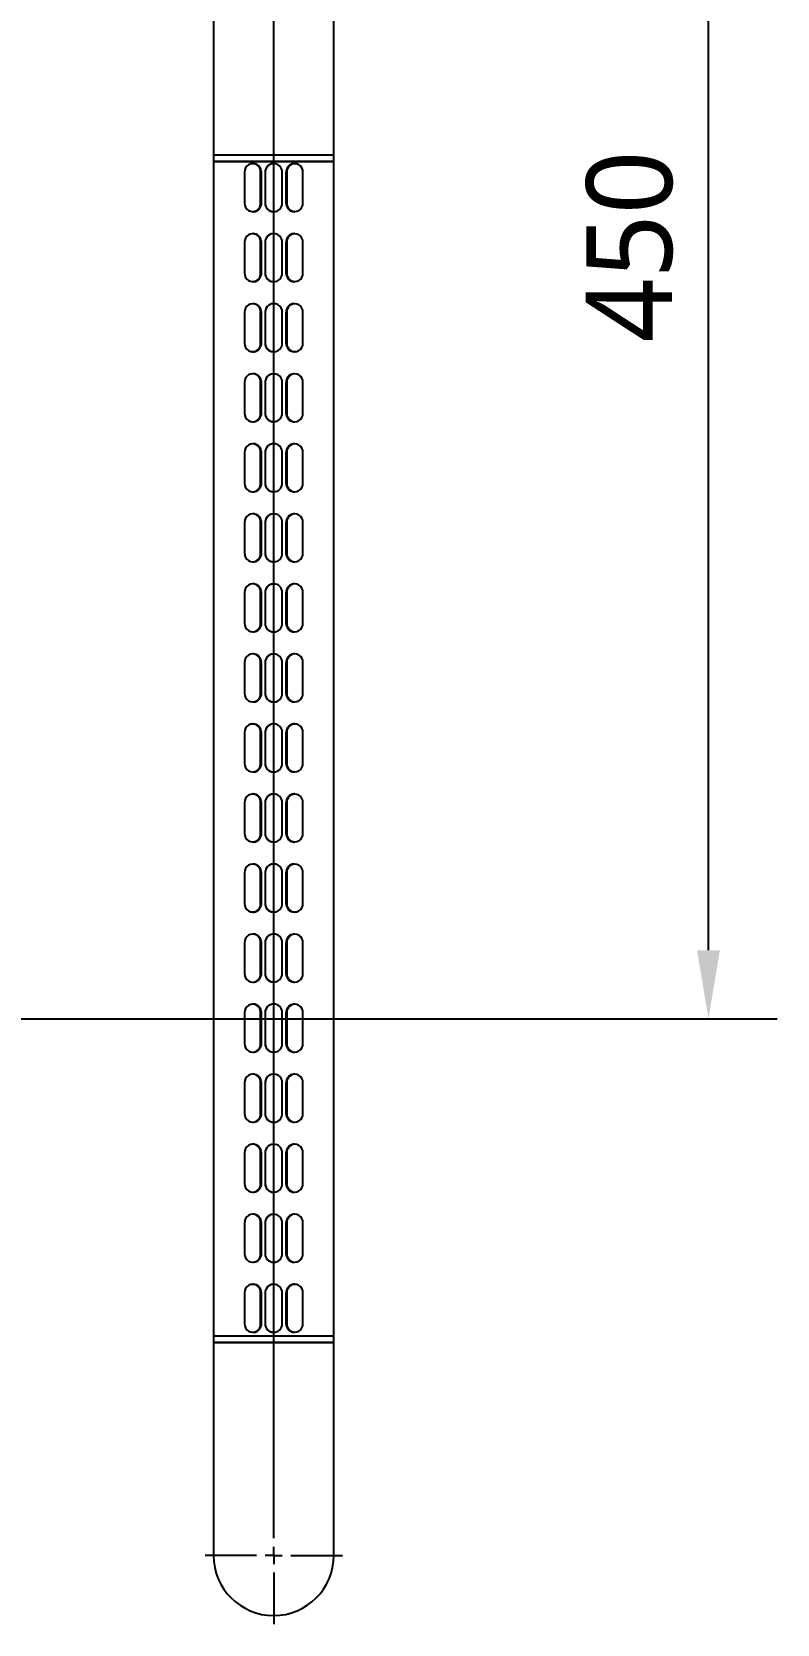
# Model space of a CAD drawing. Header units: millimetres. Extents: x 0 to 4679, y -4094 to -981.
# Drawn here: x 864.8 to 1081.9, y -2334.9 to -1871.1 of the extents above; entities that cross this region are included whole.
import ezdxf
from ezdxf.lldxf.tags import DXFTag

# ---------------------------------------------------------------- set-up
doc = ezdxf.new("R2010")
doc.units = ezdxf.units.MM
for name, color, linetype in [('내부선 및 부속', 4, 'Continuous'), ('중심선', 1, 'DASHED'), ('치수선', 7, 'Continuous')]:
    doc.layers.add(name, color=color, linetype=linetype)
doc.styles.add('맑은고딕_치수', font='malgun.ttf', dxfattribs={"height": 25})
tags = doc.linetypes.add('DASHDOT', pattern=[70, 31, -13, 13, -13]).pattern_tags.tags
tags[10:11] = [DXFTag(74, 4), DXFTag(75, 0), DXFTag(340, '0'), DXFTag(46, 0.0), DXFTag(50, 0.0), DXFTag(44, 0.0), DXFTag(45, 0.0)]
tags[8:9] = [DXFTag(74, 4), DXFTag(75, 0), DXFTag(340, '0'), DXFTag(46, 0.0), DXFTag(50, 0.0), DXFTag(44, 0.0), DXFTag(45, 0.0)]
tags[6:7] = [DXFTag(74, 4), DXFTag(75, 0), DXFTag(340, '0'), DXFTag(46, 0.0), DXFTag(50, 0.0), DXFTag(44, 0.0), DXFTag(45, 0.0)]
tags[4:5] = [DXFTag(74, 4), DXFTag(75, 0), DXFTag(340, '0'), DXFTag(46, 0.0), DXFTag(50, 0.0), DXFTag(44, 0.0), DXFTag(45, 0.0)]
tags = doc.linetypes.add('DASHED', pattern=[25.72, 12.86, -12.86]).pattern_tags.tags
tags[6:7] = [DXFTag(74, 4), DXFTag(75, 0), DXFTag(340, '0'), DXFTag(46, 0.0), DXFTag(50, 0.0), DXFTag(44, 0.0), DXFTag(45, 0.0)]
tags[4:5] = [DXFTag(74, 4), DXFTag(75, 0), DXFTag(340, '0'), DXFTag(46, 0.0), DXFTag(50, 0.0), DXFTag(44, 0.0), DXFTag(45, 0.0)]
doc.dimstyles.new('계림치수_맑은고딕', dxfattribs={"dimtxt": 25, "dimasz": 20, "dimexe": 20, "dimexo": 0.0625, "dimgap": 10, "dimtad": 1, "dimdec": 0, "dimzin": 0, "dimdsep": 46, "dimtxsty": '맑은고딕_치수', "dimcen": 0.09, "dimadec": 0, "dimazin": 0, "dimtfac": 1, "dimtdec": 0, "dimtofl": 0, "dimtmove": 0, "dimatfit": 3, "dimfxl": 1, "dimtolj": 1, "dimtzin": 0, "dimarcsym": 0})

# ---------------------------------------------------------------- blocks, each defined once
blk = doc.blocks.new('*D36')
at = {"layer": '치수선', "color": 0, "lineweight": -2, "transparency": 16777216}
for p, q in [((860.37, -1708.6), (1081.91, -1708.6)), ((1061.91, -2138.6), (1061.91, -1728.6)), ((795.37, -2158.6), (1081.91, -2158.6))]:
    blk.add_line(p, q, dxfattribs=at)
at = {"layer": '치수선', "color": 0, "transparency": 16777216}
for points in [[(1058.58, -1728.6), (1065.24, -1728.6), (1061.91, -1708.6)], [(1058.58, -2138.6), (1065.24, -2138.6), (1061.91, -2158.6)]]:
    blk.add_solid(points, dxfattribs=at)
at = {"layer": '치수선', "color": 0, "transparency": 16777216, "insert": (1038.99, -1933.6), "char_height": 25, "attachment_point": 5, "rotation": 90, "style": '맑은고딕_치수'}
blk.add_mtext('\\A1;450', dxfattribs=at)

msp = doc.modelspace()

# ---------------------------------------------------------------- linework, layer by layer
at = {"layer": '내부선 및 부속', "linetype": 'Continuous'}
for p, q in [((917.78, -1828.9), (917.78, -1906.9)), ((952.78, -1906.9), (952.78, -1828.9)), ((917.78, -1906.9), (917.78, -1908.9)), ((917.78, -1906.9), (952.78, -1906.9)), ((917.78, -1908.9), (917.78, -2250.9)), ((917.78, -1908.9), (952.78, -1908.9)), ((935.29, -1908.9), (917.78, -1908.9)), ((929.3, -1909.5), (929.13, -1909.5)), ((952.78, -1908.9), (935.29, -1908.9)), ((935.29, -1909.5), (935.29, -1909.5)), ((941.44, -1909.5), (941.27, -1909.5)), ((952.78, -1908.9), (952.78, -1906.9)), ((952.78, -2250.9), (952.78, -1908.9)), ((926.78, -1912), (926.78, -1921)), ((931.48, -1921), (931.48, -1912)), ((931.71, -1921), (931.71, -1912)), ((932.79, -1912), (932.79, -1921)), ((932.79, -1912), (932.79, -1921)), ((937.79, -1921), (937.79, -1912)), ((938.86, -1912), (938.86, -1921)), ((939.1, -1912), (939.1, -1921)), ((943.79, -1921), (943.79, -1912)), ((929.13, -1923.5), (929.3, -1923.5)), ((935.29, -1923.5), (935.29, -1923.5)), ((941.27, -1923.5), (941.44, -1923.5)), ((926.78, -1932.4), (926.78, -1941.4)), ((929.3, -1929.9), (929.13, -1929.9)), ((931.48, -1941.4), (931.48, -1932.4)), ((931.71, -1941.4), (931.71, -1932.4)), ((932.79, -1932.4), (932.79, -1941.4)), ((932.79, -1932.4), (932.79, -1941.4)), ((935.29, -1929.9), (935.29, -1929.9)), ((937.79, -1941.4), (937.79, -1932.4)), ((938.86, -1932.4), (938.86, -1941.4)), ((939.1, -1932.4), (939.1, -1941.4)), ((941.44, -1929.9), (941.27, -1929.9)), ((943.79, -1941.4), (943.79, -1932.4)), ((929.13, -1943.9), (929.3, -1943.9)), ((935.29, -1943.9), (935.29, -1943.9)), ((941.27, -1943.9), (941.44, -1943.9)), ((929.3, -1950.3), (929.13, -1950.3)), ((935.29, -1950.3), (935.29, -1950.3)), ((941.44, -1950.3), (941.27, -1950.3)), ((926.78, -1952.8), (926.78, -1961.8)), ((931.48, -1961.8), (931.48, -1952.8)), ((931.71, -1961.8), (931.71, -1952.8)), ((932.79, -1952.8), (932.79, -1961.8)), ((932.79, -1952.8), (932.79, -1961.8)), ((937.79, -1961.8), (937.79, -1952.8)), ((938.86, -1952.8), (938.86, -1961.8)), ((939.1, -1952.8), (939.1, -1961.8)), ((943.79, -1961.8), (943.79, -1952.8)), ((929.13, -1964.3), (929.3, -1964.3)), ((935.29, -1964.3), (935.29, -1964.3)), ((941.27, -1964.3), (941.44, -1964.3)), ((929.3, -1970.7), (929.13, -1970.7)), ((935.29, -1970.7), (935.29, -1970.7)), ((941.44, -1970.7), (941.27, -1970.7)), ((926.78, -1973.2), (926.78, -1982.2)), ((931.48, -1982.2), (931.48, -1973.2)), ((931.71, -1982.2), (931.71, -1973.2)), ((932.79, -1973.2), (932.79, -1982.2)), ((932.79, -1973.2), (932.79, -1982.2)), ((937.79, -1982.2), (937.79, -1973.2)), ((938.86, -1973.2), (938.86, -1982.2)), ((939.1, -1973.2), (939.1, -1982.2)), ((943.79, -1982.2), (943.79, -1973.2)), ((929.13, -1984.7), (929.3, -1984.7)), ((935.29, -1984.7), (935.29, -1984.7)), ((941.27, -1984.7), (941.44, -1984.7)), ((926.78, -1993.6), (926.78, -2002.6)), ((929.3, -1991.1), (929.13, -1991.1)), ((931.48, -2002.6), (931.48, -1993.6)), ((931.71, -2002.6), (931.71, -1993.6)), ((932.79, -1993.6), (932.79, -2002.6)), ((932.79, -1993.6), (932.79, -2002.6)), ((935.29, -1991.1), (935.29, -1991.1)), ((937.79, -2002.6), (937.79, -1993.6)), ((938.86, -1993.6), (938.86, -2002.6)), ((939.1, -1993.6), (939.1, -2002.6)), ((941.44, -1991.1), (941.27, -1991.1)), ((943.79, -2002.6), (943.79, -1993.6)), ((929.13, -2005.1), (929.3, -2005.1)), ((935.29, -2005.1), (935.29, -2005.1)), ((941.27, -2005.1), (941.44, -2005.1)), ((929.3, -2011.5), (929.13, -2011.5)), ((935.29, -2011.5), (935.29, -2011.5)), ((941.44, -2011.5), (941.27, -2011.5)), ((926.78, -2014), (926.78, -2023)), ((931.48, -2023), (931.48, -2014)), ((931.71, -2023), (931.71, -2014)), ((932.79, -2014), (932.79, -2023)), ((932.79, -2014), (932.79, -2023)), ((937.79, -2023), (937.79, -2014)), ((938.86, -2014), (938.86, -2023)), ((939.1, -2014), (939.1, -2023)), ((943.79, -2023), (943.79, -2014)), ((929.13, -2025.5), (929.3, -2025.5)), ((935.29, -2025.5), (935.29, -2025.5)), ((941.27, -2025.5), (941.44, -2025.5)), ((926.78, -2034.4), (926.78, -2043.4)), ((929.3, -2031.9), (929.13, -2031.9)), ((931.48, -2043.4), (931.48, -2034.4)), ((931.71, -2043.4), (931.71, -2034.4)), ((932.79, -2034.4), (932.79, -2043.4)), ((932.79, -2034.4), (932.79, -2043.4)), ((935.29, -2031.9), (935.29, -2031.9)), ((937.79, -2043.4), (937.79, -2034.4)), ((938.86, -2034.4), (938.86, -2043.4)), ((939.1, -2034.4), (939.1, -2043.4)), ((941.44, -2031.9), (941.27, -2031.9)), ((943.79, -2043.4), (943.79, -2034.4)), ((929.13, -2045.9), (929.3, -2045.9)), ((935.29, -2045.9), (935.29, -2045.9)), ((941.27, -2045.9), (941.44, -2045.9)), ((929.3, -2052.3), (929.13, -2052.3)), ((935.29, -2052.3), (935.29, -2052.3)), ((941.44, -2052.3), (941.27, -2052.3)), ((926.78, -2054.8), (926.78, -2063.8)), ((931.48, -2063.8), (931.48, -2054.8)), ((931.71, -2063.8), (931.71, -2054.8)), ((932.79, -2054.8), (932.79, -2063.8)), ((932.79, -2054.8), (932.79, -2063.8)), ((937.79, -2063.8), (937.79, -2054.8)), ((938.86, -2054.8), (938.86, -2063.8)), ((939.1, -2054.8), (939.1, -2063.8)), ((943.79, -2063.8), (943.79, -2054.8)), ((929.13, -2066.3), (929.3, -2066.3)), ((935.29, -2066.3), (935.29, -2066.3)), ((941.27, -2066.3), (941.44, -2066.3)), ((929.3, -2072.7), (929.13, -2072.7)), ((935.29, -2072.7), (935.29, -2072.7)), ((941.44, -2072.7), (941.27, -2072.7)), ((926.78, -2075.2), (926.78, -2084.2)), ((931.48, -2084.2), (931.48, -2075.2)), ((931.71, -2084.2), (931.71, -2075.2)), ((932.79, -2075.2), (932.79, -2084.2)), ((932.79, -2075.2), (932.79, -2084.2)), ((937.79, -2084.2), (937.79, -2075.2)), ((938.86, -2075.2), (938.86, -2084.2)), ((939.1, -2075.2), (939.1, -2084.2)), ((943.79, -2084.2), (943.79, -2075.2)), ((929.13, -2086.7), (929.3, -2086.7)), ((935.29, -2086.7), (935.29, -2086.7)), ((941.27, -2086.7), (941.44, -2086.7)), ((926.78, -2095.6), (926.78, -2104.6)), ((929.3, -2093.1), (929.13, -2093.1)), ((931.48, -2104.6), (931.48, -2095.6)), ((931.71, -2104.6), (931.71, -2095.6)), ((932.79, -2095.6), (932.79, -2104.6)), ((932.79, -2095.6), (932.79, -2104.6)), ((935.29, -2093.1), (935.29, -2093.1)), ((937.79, -2104.6), (937.79, -2095.6)), ((938.86, -2095.6), (938.86, -2104.6)), ((939.1, -2095.6), (939.1, -2104.6)), ((941.44, -2093.1), (941.27, -2093.1)), ((943.79, -2104.6), (943.79, -2095.6)), ((929.13, -2107.1), (929.3, -2107.1)), ((935.29, -2107.1), (935.29, -2107.1)), ((941.27, -2107.1), (941.44, -2107.1)), ((929.3, -2113.5), (929.13, -2113.5)), ((935.29, -2113.5), (935.29, -2113.5)), ((941.44, -2113.5), (941.27, -2113.5)), ((926.78, -2116), (926.78, -2125)), ((931.48, -2125), (931.48, -2116)), ((931.71, -2125), (931.71, -2116)), ((932.79, -2116), (932.79, -2125)), ((932.79, -2116), (932.79, -2125)), ((937.79, -2125), (937.79, -2116)), ((938.86, -2116), (938.86, -2125)), ((939.1, -2116), (939.1, -2125)), ((943.79, -2125), (943.79, -2116)), ((929.13, -2127.5), (929.3, -2127.5)), ((935.29, -2127.5), (935.29, -2127.5)), ((941.27, -2127.5), (941.44, -2127.5)), ((926.78, -2136.4), (926.78, -2145.4)), ((929.3, -2133.9), (929.13, -2133.9)), ((931.48, -2145.4), (931.48, -2136.4)), ((931.71, -2145.4), (931.71, -2136.4)), ((932.79, -2136.4), (932.79, -2145.4)), ((932.79, -2136.4), (932.79, -2145.4)), ((935.29, -2133.9), (935.29, -2133.9)), ((937.79, -2145.4), (937.79, -2136.4)), ((938.86, -2136.4), (938.86, -2145.4)), ((939.1, -2136.4), (939.1, -2145.4)), ((941.44, -2133.9), (941.27, -2133.9)), ((943.79, -2145.4), (943.79, -2136.4)), ((929.13, -2147.9), (929.3, -2147.9)), ((935.29, -2147.9), (935.29, -2147.9)), ((941.27, -2147.9), (941.44, -2147.9)), ((929.3, -2154.3), (929.13, -2154.3)), ((935.29, -2154.3), (935.29, -2154.3)), ((941.44, -2154.3), (941.27, -2154.3)), ((926.78, -2156.8), (926.78, -2165.8)), ((931.48, -2165.8), (931.48, -2156.8)), ((931.71, -2165.8), (931.71, -2156.8)), ((932.79, -2156.8), (932.79, -2165.8)), ((932.79, -2156.8), (932.79, -2165.8)), ((937.79, -2165.8), (937.79, -2156.8)), ((938.86, -2156.8), (938.86, -2165.8)), ((939.1, -2156.8), (939.1, -2165.8)), ((943.79, -2165.8), (943.79, -2156.8)), ((929.13, -2168.3), (929.3, -2168.3)), ((935.29, -2168.3), (935.29, -2168.3)), ((941.27, -2168.3), (941.44, -2168.3)), ((929.3, -2174.7), (929.13, -2174.7)), ((935.29, -2174.7), (935.29, -2174.7)), ((941.44, -2174.7), (941.27, -2174.7)), ((926.78, -2177.2), (926.78, -2186.2)), ((931.48, -2186.2), (931.48, -2177.2)), ((931.71, -2186.2), (931.71, -2177.2)), ((932.79, -2177.2), (932.79, -2186.2)), ((932.79, -2177.2), (932.79, -2186.2)), ((937.79, -2186.2), (937.79, -2177.2)), ((938.86, -2177.2), (938.86, -2186.2)), ((939.1, -2177.2), (939.1, -2186.2)), ((943.79, -2186.2), (943.79, -2177.2)), ((929.13, -2188.7), (929.3, -2188.7)), ((935.29, -2188.7), (935.29, -2188.7)), ((941.27, -2188.7), (941.44, -2188.7)), ((926.78, -2197.6), (926.78, -2206.6)), ((929.3, -2195.1), (929.13, -2195.1)), ((931.48, -2206.6), (931.48, -2197.6)), ((931.71, -2206.6), (931.71, -2197.6)), ((932.79, -2197.6), (932.79, -2206.6)), ((932.79, -2197.6), (932.79, -2206.6)), ((935.29, -2195.1), (935.29, -2195.1)), ((937.79, -2206.6), (937.79, -2197.6)), ((938.86, -2197.6), (938.86, -2206.6)), ((939.1, -2197.6), (939.1, -2206.6)), ((941.44, -2195.1), (941.27, -2195.1)), ((943.79, -2206.6), (943.79, -2197.6)), ((929.13, -2209.1), (929.3, -2209.1)), ((935.29, -2209.1), (935.29, -2209.1)), ((941.27, -2209.1), (941.44, -2209.1)), ((929.3, -2215.5), (929.13, -2215.5)), ((935.29, -2215.5), (935.29, -2215.5)), ((941.44, -2215.5), (941.27, -2215.5)), ((926.78, -2218), (926.78, -2227)), ((931.48, -2227), (931.48, -2218)), ((931.71, -2227), (931.71, -2218)), ((932.79, -2218), (932.79, -2227)), ((932.79, -2218), (932.79, -2227)), ((937.79, -2227), (937.79, -2218)), ((938.86, -2218), (938.86, -2227)), ((939.1, -2218), (939.1, -2227)), ((943.79, -2227), (943.79, -2218)), ((929.13, -2229.5), (929.3, -2229.5)), ((935.29, -2229.5), (935.29, -2229.5)), ((941.27, -2229.5), (941.44, -2229.5)), ((926.78, -2238.4), (926.78, -2247.4)), ((929.3, -2235.9), (929.13, -2235.9)), ((931.48, -2247.4), (931.48, -2238.4)), ((931.71, -2247.4), (931.71, -2238.4)), ((932.79, -2238.4), (932.79, -2247.4)), ((932.79, -2238.4), (932.79, -2247.4)), ((935.29, -2235.9), (935.29, -2235.9)), ((937.79, -2247.4), (937.79, -2238.4)), ((938.86, -2238.4), (938.86, -2247.4)), ((939.1, -2238.4), (939.1, -2247.4)), ((941.44, -2235.9), (941.27, -2235.9)), ((943.79, -2247.4), (943.79, -2238.4)), ((917.78, -2250.9), (917.78, -2252.9)), ((917.78, -2250.9), (933.67, -2250.9)), ((917.78, -2250.9), (952.78, -2250.9)), ((917.78, -2252.9), (917.78, -2289.9)), ((917.78, -2252.9), (933.67, -2252.9)), ((952.78, -2252.9), (917.78, -2252.9)), ((929.13, -2249.9), (929.3, -2249.9)), ((933.67, -2250.9), (952.78, -2250.9)), ((933.67, -2252.9), (952.78, -2252.9)), ((935.29, -2249.9), (935.29, -2249.9)), ((941.27, -2249.9), (941.44, -2249.9)), ((952.78, -2252.9), (952.78, -2250.9)), ((952.78, -2289.9), (952.78, -2252.9)), ((917.78, -2289.9), (917.78, -2314.9)), ((952.78, -2314.9), (952.78, -2289.9))]:
    msp.add_line(p, q, dxfattribs=at)
for centre, radius, start, end in [((929.13, -1911.88), 2.35, 357.1435, 182.8565), ((935.29, -1912), 2.5, 360, 180), ((941.44, -1911.88), 2.35, 357.1214, 182.8786), ((929.13, -1921.12), 2.35, 177.1435, 2.8565), ((935.29, -1921), 2.5, 180, 0), ((941.44, -1921.12), 2.35, 177.1214, 2.8786), ((929.13, -1932.28), 2.35, 357.1435, 182.8565), ((935.29, -1932.4), 2.5, 360, 180), ((941.44, -1932.28), 2.35, 357.1214, 182.8786), ((929.13, -1941.52), 2.35, 177.1437, 2.8563), ((935.29, -1941.4), 2.5, 180.0002, 359.9998), ((941.44, -1941.52), 2.35, 177.1217, 2.8783), ((929.13, -1952.68), 2.35, 357.1434, 182.8566), ((935.29, -1952.8), 2.5, 359.9999, 180.0001), ((941.44, -1952.68), 2.35, 357.1213, 182.8787), ((929.13, -1961.92), 2.35, 177.1433, 2.8567), ((935.29, -1961.8), 2.5, 179.9997, 0.0003), ((941.44, -1961.92), 2.35, 177.1212, 2.8788), ((929.13, -1973.08), 2.35, 357.1433, 182.8567), ((935.29, -1973.2), 2.5, 359.9997, 180.0003), ((941.44, -1973.08), 2.35, 357.1212, 182.8788), ((929.13, -1982.32), 2.35, 177.1437, 2.8563), ((935.29, -1982.2), 2.5, 180.0002, 359.9998), ((941.44, -1982.32), 2.35, 177.1217, 2.8783), ((929.13, -1993.48), 2.35, 357.1437, 182.8563), ((935.29, -1993.6), 2.5, 0.0002, 179.9998), ((941.44, -1993.48), 2.35, 357.1217, 182.8783), ((929.13, -2002.72), 2.35, 177.1437, 2.8563), ((935.29, -2002.6), 2.5, 180.0002, 359.9998), ((941.44, -2002.72), 2.35, 177.1217, 2.8783), ((929.13, -2013.88), 2.35, 357.1431, 182.8569), ((935.29, -2014), 2.5, 359.9995, 180.0005), ((941.44, -2013.88), 2.35, 357.121, 182.879), ((929.13, -2023.12), 2.35, 177.1431, 2.8569), ((935.29, -2023), 2.5, 179.9995, 0.0005), ((941.44, -2023.12), 2.35, 177.121, 2.879), ((929.13, -2034.28), 2.35, 357.1437, 182.8563), ((935.29, -2034.4), 2.5, 0.0002, 179.9998), ((941.44, -2034.28), 2.35, 357.1217, 182.8783), ((929.13, -2043.52), 2.35, 177.1437, 2.8563), ((935.29, -2043.4), 2.5, 180.0002, 359.9998), ((941.44, -2043.52), 2.35, 177.1217, 2.8783), ((929.13, -2054.68), 2.35, 357.1437, 182.8563), ((935.29, -2054.8), 2.5, 0.0002, 179.9998), ((941.44, -2054.68), 2.35, 357.1217, 182.8783), ((929.13, -2063.92), 2.35, 177.1433, 2.8567), ((935.29, -2063.8), 2.5, 179.9997, 0.0003), ((941.44, -2063.92), 2.35, 177.1212, 2.8788), ((929.13, -2075.08), 2.35, 357.1433, 182.8567), ((935.29, -2075.2), 2.5, 359.9997, 180.0003), ((941.44, -2075.08), 2.35, 357.1212, 182.8788), ((929.13, -2084.32), 2.35, 177.1437, 2.8563), ((935.29, -2084.2), 2.5, 180.0002, 359.9998), ((941.44, -2084.32), 2.35, 177.1217, 2.8783), ((929.13, -2095.48), 2.35, 357.1437, 182.8563), ((935.29, -2095.6), 2.5, 0.0002, 179.9998), ((941.44, -2095.48), 2.35, 357.1217, 182.8783), ((929.13, -2104.72), 2.35, 177.1437, 2.8563), ((935.29, -2104.6), 2.5, 180.0002, 359.9998), ((941.44, -2104.72), 2.35, 177.1217, 2.8783), ((929.13, -2115.88), 2.35, 357.1433, 182.8567), ((935.29, -2116), 2.5, 359.9997, 180.0003), ((941.44, -2115.88), 2.35, 357.1212, 182.8788), ((929.13, -2125.12), 2.35, 177.1431, 2.8569), ((935.29, -2125), 2.5, 179.9995, 0.0005), ((941.44, -2125.12), 2.35, 177.121, 2.879), ((929.13, -2136.28), 2.35, 357.1437, 182.8563), ((935.29, -2136.4), 2.5, 0.0002, 179.9998), ((941.44, -2136.28), 2.35, 357.1217, 182.8783), ((929.13, -2145.52), 2.35, 177.1437, 2.8563), ((935.29, -2145.4), 2.5, 180.0002, 359.9998), ((941.44, -2145.52), 2.35, 177.1217, 2.8783), ((929.13, -2156.68), 2.35, 357.1437, 182.8563), ((935.29, -2156.8), 2.5, 0.0002, 179.9998), ((941.44, -2156.68), 2.35, 357.1217, 182.8783), ((929.13, -2165.92), 2.35, 177.1433, 2.8567), ((935.29, -2165.8), 2.5, 179.9997, 0.0003), ((941.44, -2165.92), 2.35, 177.1212, 2.8788), ((929.13, -2177.08), 2.35, 357.1433, 182.8567), ((935.29, -2177.2), 2.5, 359.9997, 180.0003), ((941.44, -2177.08), 2.35, 357.1212, 182.8788), ((929.13, -2186.32), 2.35, 177.1437, 2.8563), ((935.29, -2186.2), 2.5, 180.0002, 359.9998), ((941.44, -2186.32), 2.35, 177.1217, 2.8783), ((929.13, -2197.48), 2.35, 357.1437, 182.8563), ((935.29, -2197.6), 2.5, 0.0002, 179.9998), ((941.44, -2197.48), 2.35, 357.1217, 182.8783), ((929.13, -2206.72), 2.35, 177.1431, 2.8569), ((935.29, -2206.6), 2.5, 179.9995, 0.0005), ((941.44, -2206.72), 2.35, 177.121, 2.879), ((929.13, -2217.88), 2.35, 357.1437, 182.8563), ((935.29, -2218), 2.5, 0.0002, 179.9998), ((941.44, -2217.88), 2.35, 357.1217, 182.8783), ((929.13, -2227.12), 2.35, 177.1437, 2.8563), ((935.29, -2227), 2.5, 180.0002, 359.9998), ((941.44, -2227.12), 2.35, 177.1217, 2.8783), ((929.13, -2238.28), 2.35, 357.1437, 182.8563), ((935.29, -2238.4), 2.5, 0.0002, 179.9998), ((941.44, -2238.28), 2.35, 357.1217, 182.8783), ((929.13, -2247.52), 2.35, 177.1437, 2.8563), ((935.29, -2247.4), 2.5, 180.0002, 359.9998), ((941.44, -2247.52), 2.35, 177.1217, 2.8783), ((935.28, -2314.9), 17.5, 180, 270), ((935.28, -2314.9), 17.5, 270, 0)]:
    msp.add_arc(centre, radius, start, end, dxfattribs=at)
for points, knots in [([(931.71, -1912), (931.69, -1911.72), (931.63, -1911.16), (931.21, -1910.42), (930.6, -1909.85), (929.92, -1909.53), (929.48, -1909.53), (929.3, -1909.53)], [0, 0, 0, 0, 0.21325, 0.426444, 0.641012, 0.856495, 1, 1, 1, 1]), ([(935.29, -1909.53), (935.19, -1909.52), (934.83, -1909.49), (934.19, -1909.72), (933.49, -1910.19), (933, -1910.89), (932.8, -1911.53), (932.79, -1911.91), (932.79, -1912)], [0, 0, 0, 0, 0.070496, 0.282949, 0.496153, 0.711255, 0.926475, 1, 1, 1, 1]), ([(941.27, -1909.53), (941.18, -1909.52), (940.84, -1909.49), (940.23, -1909.72), (939.56, -1910.19), (939.07, -1910.89), (938.88, -1911.53), (938.87, -1911.91), (938.86, -1912)], [0, 0, 0, 0, 0.070496, 0.282949, 0.496153, 0.711255, 0.926475, 1, 1, 1, 1]), ([(929.31, -1923.47), (929.39, -1923.48), (929.74, -1923.51), (930.34, -1923.29), (931.02, -1922.81), (931.5, -1922.12), (931.7, -1921.47), (931.71, -1921.1), (931.71, -1921)], [0, 0, 0, 0, 0.070496, 0.282951, 0.496155, 0.711255, 0.926479, 1, 1, 1, 1]), ([(932.79, -1921), (932.82, -1921.28), (932.87, -1921.84), (933.3, -1922.59), (933.93, -1923.15), (934.63, -1923.47), (935.1, -1923.47), (935.29, -1923.47)], [0, 0, 0, 0, 0.213246, 0.426444, 0.641012, 0.856495, 1, 1, 1, 1]), ([(938.86, -1921), (938.89, -1921.28), (938.94, -1921.84), (939.36, -1922.59), (939.98, -1923.15), (940.65, -1923.47), (941.1, -1923.47), (941.27, -1923.47)], [0, 0, 0, 0, 0.213246, 0.426444, 0.641012, 0.856495, 1, 1, 1, 1]), ([(931.71, -1932.4), (931.69, -1932.12), (931.63, -1931.56), (931.21, -1930.82), (930.6, -1930.25), (929.92, -1929.93), (929.48, -1929.93), (929.3, -1929.93)], [0, 0, 0, 0, 0.21325, 0.426444, 0.641012, 0.856495, 1, 1, 1, 1]), ([(935.29, -1929.93), (935.19, -1929.92), (934.83, -1929.89), (934.19, -1930.12), (933.49, -1930.59), (933, -1931.29), (932.8, -1931.93), (932.79, -1932.31), (932.79, -1932.4)], [0, 0, 0, 0, 0.070496, 0.282949, 0.496153, 0.711255, 0.926475, 1, 1, 1, 1]), ([(941.27, -1929.93), (941.18, -1929.92), (940.84, -1929.89), (940.23, -1930.12), (939.56, -1930.59), (939.07, -1931.29), (938.88, -1931.93), (938.87, -1932.31), (938.86, -1932.4)], [0, 0, 0, 0, 0.070496, 0.282949, 0.496153, 0.711255, 0.926475, 1, 1, 1, 1]), ([(929.31, -1943.87), (929.39, -1943.88), (929.74, -1943.91), (930.34, -1943.69), (931.02, -1943.21), (931.5, -1942.52), (931.7, -1941.87), (931.71, -1941.5), (931.71, -1941.4)], [0, 0, 0, 0, 0.070496, 0.282951, 0.496155, 0.711255, 0.926479, 1, 1, 1, 1]), ([(932.79, -1941.4), (932.82, -1941.68), (932.87, -1942.24), (933.3, -1942.99), (933.93, -1943.55), (934.63, -1943.87), (935.1, -1943.87), (935.29, -1943.87)], [0, 0, 0, 0, 0.213246, 0.426444, 0.64101, 0.856495, 1, 1, 1, 1]), ([(938.86, -1941.4), (938.89, -1941.68), (938.94, -1942.24), (939.36, -1942.99), (939.98, -1943.55), (940.65, -1943.87), (941.1, -1943.87), (941.27, -1943.87)], [0, 0, 0, 0, 0.213246, 0.426444, 0.64101, 0.856495, 1, 1, 1, 1]), ([(931.71, -1952.8), (931.69, -1952.52), (931.63, -1951.96), (931.21, -1951.22), (930.6, -1950.65), (929.92, -1950.33), (929.48, -1950.33), (929.3, -1950.33)], [0, 0, 0, 0, 0.21325, 0.426444, 0.641012, 0.856495, 1, 1, 1, 1]), ([(935.29, -1950.33), (935.19, -1950.32), (934.83, -1950.29), (934.19, -1950.52), (933.49, -1950.99), (933, -1951.69), (932.8, -1952.33), (932.79, -1952.71), (932.79, -1952.8)], [0, 0, 0, 0, 0.070496, 0.28295, 0.496154, 0.711252, 0.926475, 1, 1, 1, 1]), ([(941.27, -1950.33), (941.18, -1950.32), (940.84, -1950.29), (940.23, -1950.52), (939.56, -1950.99), (939.07, -1951.69), (938.88, -1952.33), (938.87, -1952.71), (938.86, -1952.8)], [0, 0, 0, 0, 0.070496, 0.28295, 0.496154, 0.711252, 0.926475, 1, 1, 1, 1]), ([(929.31, -1964.27), (929.39, -1964.28), (929.74, -1964.31), (930.34, -1964.09), (931.02, -1963.61), (931.5, -1962.92), (931.7, -1962.27), (931.71, -1961.9), (931.71, -1961.8)], [0, 0, 0, 0, 0.070496, 0.28295, 0.496154, 0.711255, 0.926475, 1, 1, 1, 1]), ([(932.79, -1961.8), (932.82, -1962.08), (932.87, -1962.64), (933.3, -1963.39), (933.93, -1963.95), (934.63, -1964.27), (935.1, -1964.27), (935.29, -1964.27)], [0, 0, 0, 0, 0.213249, 0.426443, 0.641013, 0.856495, 1, 1, 1, 1]), ([(938.86, -1961.8), (938.89, -1962.08), (938.94, -1962.64), (939.36, -1963.39), (939.98, -1963.95), (940.65, -1964.27), (941.1, -1964.27), (941.27, -1964.27)], [0, 0, 0, 0, 0.213249, 0.426443, 0.641013, 0.856495, 1, 1, 1, 1]), ([(931.71, -1973.2), (931.69, -1972.92), (931.63, -1972.36), (931.21, -1971.62), (930.6, -1971.05), (929.92, -1970.73), (929.48, -1970.73), (929.3, -1970.73)], [0, 0, 0, 0, 0.213249, 0.426443, 0.641013, 0.856495, 1, 1, 1, 1]), ([(935.29, -1970.73), (935.19, -1970.72), (934.83, -1970.69), (934.19, -1970.92), (933.49, -1971.39), (933, -1972.09), (932.8, -1972.73), (932.79, -1973.11), (932.79, -1973.2)], [0, 0, 0, 0, 0.070496, 0.28295, 0.496154, 0.711256, 0.926475, 1, 1, 1, 1]), ([(941.27, -1970.73), (941.18, -1970.72), (940.84, -1970.69), (940.23, -1970.92), (939.56, -1971.39), (939.07, -1972.09), (938.88, -1972.73), (938.87, -1973.11), (938.86, -1973.2)], [0, 0, 0, 0, 0.070496, 0.28295, 0.496154, 0.711256, 0.926475, 1, 1, 1, 1]), ([(929.31, -1984.67), (929.39, -1984.68), (929.74, -1984.71), (930.34, -1984.49), (931.02, -1984.01), (931.5, -1983.32), (931.7, -1982.67), (931.71, -1982.3), (931.71, -1982.2)], [0, 0, 0, 0, 0.070497, 0.282952, 0.496157, 0.711254, 0.926482, 1, 1, 1, 1]), ([(932.79, -1982.2), (932.82, -1982.48), (932.87, -1983.04), (933.3, -1983.79), (933.93, -1984.35), (934.63, -1984.67), (935.1, -1984.67), (935.29, -1984.67)], [0, 0, 0, 0, 0.213243, 0.426444, 0.641011, 0.856494, 1, 1, 1, 1]), ([(938.86, -1982.2), (938.89, -1982.48), (938.94, -1983.04), (939.36, -1983.79), (939.98, -1984.35), (940.65, -1984.67), (941.1, -1984.67), (941.27, -1984.67)], [0, 0, 0, 0, 0.213243, 0.426444, 0.641011, 0.856494, 1, 1, 1, 1]), ([(931.71, -1993.6), (931.69, -1993.32), (931.63, -1992.76), (931.21, -1992.02), (930.6, -1991.45), (929.92, -1991.13), (929.48, -1991.13), (929.3, -1991.13)], [0, 0, 0, 0, 0.21325, 0.426445, 0.641011, 0.856495, 1, 1, 1, 1]), ([(935.29, -1991.13), (935.19, -1991.12), (934.83, -1991.09), (934.19, -1991.32), (933.49, -1991.79), (933, -1992.49), (932.8, -1993.13), (932.79, -1993.51), (932.79, -1993.6)], [0, 0, 0, 0, 0.070497, 0.28295, 0.496154, 0.711256, 0.926475, 1, 1, 1, 1]), ([(941.27, -1991.13), (941.18, -1991.12), (940.84, -1991.09), (940.23, -1991.32), (939.56, -1991.79), (939.07, -1992.49), (938.88, -1993.13), (938.87, -1993.51), (938.86, -1993.6)], [0, 0, 0, 0, 0.070497, 0.28295, 0.496154, 0.711256, 0.926475, 1, 1, 1, 1]), ([(929.31, -2005.07), (929.39, -2005.08), (929.74, -2005.11), (930.34, -2004.89), (931.02, -2004.41), (931.5, -2003.72), (931.7, -2003.07), (931.71, -2002.7), (931.71, -2002.6)], [0, 0, 0, 0, 0.070496, 0.28295, 0.496154, 0.711255, 0.926475, 1, 1, 1, 1]), ([(932.79, -2002.6), (932.82, -2002.88), (932.87, -2003.44), (933.3, -2004.19), (933.93, -2004.75), (934.63, -2005.07), (935.1, -2005.07), (935.29, -2005.07)], [0, 0, 0, 0, 0.21325, 0.426444, 0.641009, 0.856495, 1, 1, 1, 1]), ([(938.86, -2002.6), (938.89, -2002.88), (938.94, -2003.44), (939.36, -2004.19), (939.98, -2004.75), (940.65, -2005.07), (941.1, -2005.07), (941.27, -2005.07)], [0, 0, 0, 0, 0.21325, 0.426444, 0.641009, 0.856495, 1, 1, 1, 1]), ([(931.71, -2014), (931.69, -2013.72), (931.63, -2013.16), (931.21, -2012.42), (930.6, -2011.85), (929.92, -2011.53), (929.48, -2011.53), (929.3, -2011.53)], [0, 0, 0, 0, 0.213249, 0.426443, 0.641013, 0.856495, 1, 1, 1, 1]), ([(935.29, -2011.53), (935.19, -2011.52), (934.83, -2011.49), (934.19, -2011.72), (933.49, -2012.19), (933, -2012.89), (932.8, -2013.53), (932.79, -2013.91), (932.79, -2014)], [0, 0, 0, 0, 0.070496, 0.28295, 0.496153, 0.711249, 0.926475, 1, 1, 1, 1]), ([(941.27, -2011.53), (941.18, -2011.52), (940.84, -2011.49), (940.23, -2011.72), (939.56, -2012.19), (939.07, -2012.89), (938.88, -2013.53), (938.87, -2013.91), (938.86, -2014)], [0, 0, 0, 0, 0.070496, 0.28295, 0.496153, 0.711249, 0.926475, 1, 1, 1, 1]), ([(929.31, -2025.47), (929.39, -2025.48), (929.74, -2025.51), (930.34, -2025.29), (931.02, -2024.81), (931.5, -2024.12), (931.7, -2023.47), (931.71, -2023.1), (931.71, -2023)], [0, 0, 0, 0, 0.070496, 0.28295, 0.496154, 0.711255, 0.926475, 1, 1, 1, 1]), ([(932.79, -2023), (932.82, -2023.28), (932.87, -2023.84), (933.3, -2024.59), (933.93, -2025.15), (934.63, -2025.47), (935.1, -2025.47), (935.29, -2025.47)], [0, 0, 0, 0, 0.213249, 0.426443, 0.641013, 0.856495, 1, 1, 1, 1]), ([(938.86, -2023), (938.89, -2023.28), (938.94, -2023.84), (939.36, -2024.59), (939.98, -2025.15), (940.65, -2025.47), (941.1, -2025.47), (941.27, -2025.47)], [0, 0, 0, 0, 0.213249, 0.426443, 0.641013, 0.856495, 1, 1, 1, 1]), ([(931.71, -2034.4), (931.69, -2034.12), (931.63, -2033.56), (931.21, -2032.82), (930.6, -2032.25), (929.92, -2031.93), (929.48, -2031.93), (929.3, -2031.93)], [0, 0, 0, 0, 0.213249, 0.426443, 0.641013, 0.856495, 1, 1, 1, 1]), ([(935.29, -2031.93), (935.19, -2031.92), (934.83, -2031.89), (934.19, -2032.12), (933.49, -2032.59), (933, -2033.29), (932.8, -2033.93), (932.79, -2034.31), (932.79, -2034.4)], [0, 0, 0, 0, 0.070496, 0.28295, 0.496154, 0.711256, 0.926475, 1, 1, 1, 1]), ([(941.27, -2031.93), (941.18, -2031.92), (940.84, -2031.89), (940.23, -2032.12), (939.56, -2032.59), (939.07, -2033.29), (938.88, -2033.93), (938.87, -2034.31), (938.86, -2034.4)], [0, 0, 0, 0, 0.070496, 0.28295, 0.496154, 0.711256, 0.926475, 1, 1, 1, 1]), ([(929.31, -2045.87), (929.39, -2045.88), (929.74, -2045.91), (930.34, -2045.69), (931.02, -2045.21), (931.5, -2044.52), (931.7, -2043.87), (931.71, -2043.5), (931.71, -2043.4)], [0, 0, 0, 0, 0.070496, 0.282948, 0.496153, 0.711255, 0.926475, 1, 1, 1, 1]), ([(932.79, -2043.4), (932.82, -2043.68), (932.87, -2044.24), (933.3, -2044.99), (933.93, -2045.55), (934.63, -2045.87), (935.1, -2045.87), (935.29, -2045.87)], [0, 0, 0, 0, 0.21325, 0.426445, 0.641011, 0.856495, 1, 1, 1, 1]), ([(938.86, -2043.4), (938.89, -2043.68), (938.94, -2044.24), (939.36, -2044.99), (939.98, -2045.55), (940.65, -2045.87), (941.1, -2045.87), (941.27, -2045.87)], [0, 0, 0, 0, 0.21325, 0.426445, 0.641011, 0.856495, 1, 1, 1, 1]), ([(931.71, -2054.8), (931.69, -2054.52), (931.63, -2053.96), (931.21, -2053.22), (930.6, -2052.65), (929.92, -2052.33), (929.48, -2052.33), (929.3, -2052.33)], [0, 0, 0, 0, 0.213243, 0.426444, 0.641011, 0.856494, 1, 1, 1, 1]), ([(935.29, -2052.33), (935.19, -2052.32), (934.83, -2052.29), (934.19, -2052.52), (933.49, -2052.99), (933, -2053.69), (932.8, -2054.33), (932.79, -2054.71), (932.79, -2054.8)], [0, 0, 0, 0, 0.070496, 0.282949, 0.496158, 0.711254, 0.926475, 1, 1, 1, 1]), ([(941.27, -2052.33), (941.18, -2052.32), (940.84, -2052.29), (940.23, -2052.52), (939.56, -2052.99), (939.07, -2053.69), (938.88, -2054.33), (938.87, -2054.71), (938.86, -2054.8)], [0, 0, 0, 0, 0.070497, 0.282949, 0.496158, 0.711254, 0.926475, 1, 1, 1, 1]), ([(929.31, -2066.27), (929.39, -2066.28), (929.74, -2066.31), (930.34, -2066.09), (931.02, -2065.61), (931.5, -2064.92), (931.7, -2064.27), (931.71, -2063.9), (931.71, -2063.8)], [0, 0, 0, 0, 0.070496, 0.28295, 0.496154, 0.711255, 0.926475, 1, 1, 1, 1]), ([(932.79, -2063.8), (932.82, -2064.08), (932.87, -2064.64), (933.3, -2065.39), (933.93, -2065.95), (934.63, -2066.27), (935.1, -2066.27), (935.29, -2066.27)], [0, 0, 0, 0, 0.213249, 0.426443, 0.641013, 0.856495, 1, 1, 1, 1]), ([(938.86, -2063.8), (938.89, -2064.08), (938.94, -2064.64), (939.36, -2065.39), (939.98, -2065.95), (940.65, -2066.27), (941.1, -2066.27), (941.27, -2066.27)], [0, 0, 0, 0, 0.213249, 0.426443, 0.641013, 0.856495, 1, 1, 1, 1]), ([(931.71, -2075.2), (931.69, -2074.92), (931.63, -2074.36), (931.21, -2073.62), (930.6, -2073.05), (929.92, -2072.73), (929.48, -2072.73), (929.3, -2072.73)], [0, 0, 0, 0, 0.213249, 0.426443, 0.641013, 0.856495, 1, 1, 1, 1]), ([(935.29, -2072.73), (935.19, -2072.72), (934.83, -2072.69), (934.19, -2072.92), (933.49, -2073.39), (933, -2074.09), (932.8, -2074.73), (932.79, -2075.11), (932.79, -2075.2)], [0, 0, 0, 0, 0.070496, 0.28295, 0.496154, 0.711256, 0.926475, 1, 1, 1, 1]), ([(941.27, -2072.73), (941.18, -2072.72), (940.84, -2072.69), (940.23, -2072.92), (939.56, -2073.39), (939.07, -2074.09), (938.88, -2074.73), (938.87, -2075.11), (938.86, -2075.2)], [0, 0, 0, 0, 0.070496, 0.28295, 0.496154, 0.711256, 0.926475, 1, 1, 1, 1]), ([(929.31, -2086.67), (929.39, -2086.68), (929.74, -2086.71), (930.34, -2086.49), (931.02, -2086.01), (931.5, -2085.32), (931.7, -2084.67), (931.71, -2084.3), (931.71, -2084.2)], [0, 0, 0, 0, 0.070496, 0.282949, 0.496158, 0.711254, 0.926475, 1, 1, 1, 1]), ([(932.79, -2084.2), (932.82, -2084.48), (932.87, -2085.04), (933.3, -2085.79), (933.93, -2086.35), (934.63, -2086.67), (935.1, -2086.67), (935.29, -2086.67)], [0, 0, 0, 0, 0.213243, 0.426444, 0.641011, 0.856494, 1, 1, 1, 1]), ([(938.86, -2084.2), (938.89, -2084.48), (938.94, -2085.04), (939.36, -2085.79), (939.98, -2086.35), (940.65, -2086.67), (941.1, -2086.67), (941.27, -2086.67)], [0, 0, 0, 0, 0.213243, 0.426444, 0.641011, 0.856494, 1, 1, 1, 1]), ([(931.71, -2095.6), (931.69, -2095.32), (931.63, -2094.76), (931.21, -2094.02), (930.6, -2093.45), (929.92, -2093.13), (929.48, -2093.13), (929.3, -2093.13)], [0, 0, 0, 0, 0.21325, 0.426445, 0.641011, 0.856495, 1, 1, 1, 1]), ([(935.29, -2093.13), (935.19, -2093.12), (934.83, -2093.09), (934.19, -2093.32), (933.49, -2093.79), (933, -2094.49), (932.8, -2095.13), (932.79, -2095.51), (932.79, -2095.6)], [0, 0, 0, 0, 0.070496, 0.282948, 0.496153, 0.711255, 0.926475, 1, 1, 1, 1]), ([(941.27, -2093.13), (941.18, -2093.12), (940.84, -2093.09), (940.23, -2093.32), (939.56, -2093.79), (939.07, -2094.49), (938.88, -2095.13), (938.87, -2095.51), (938.86, -2095.6)], [0, 0, 0, 0, 0.070496, 0.282948, 0.496153, 0.711255, 0.926475, 1, 1, 1, 1]), ([(929.31, -2107.07), (929.39, -2107.08), (929.74, -2107.11), (930.34, -2106.89), (931.02, -2106.41), (931.5, -2105.72), (931.7, -2105.07), (931.71, -2104.7), (931.71, -2104.6)], [0, 0, 0, 0, 0.070496, 0.28295, 0.496154, 0.711255, 0.926475, 1, 1, 1, 1]), ([(932.79, -2104.6), (932.82, -2104.88), (932.87, -2105.44), (933.3, -2106.19), (933.93, -2106.75), (934.63, -2107.07), (935.1, -2107.07), (935.29, -2107.07)], [0, 0, 0, 0, 0.213249, 0.426443, 0.641013, 0.856495, 1, 1, 1, 1]), ([(938.86, -2104.6), (938.89, -2104.88), (938.94, -2105.44), (939.36, -2106.19), (939.98, -2106.75), (940.65, -2107.07), (941.1, -2107.07), (941.27, -2107.07)], [0, 0, 0, 0, 0.213249, 0.426443, 0.641013, 0.856495, 1, 1, 1, 1]), ([(931.71, -2116), (931.69, -2115.72), (931.63, -2115.16), (931.21, -2114.42), (930.6, -2113.85), (929.92, -2113.53), (929.48, -2113.53), (929.3, -2113.53)], [0, 0, 0, 0, 0.213249, 0.426443, 0.641013, 0.856495, 1, 1, 1, 1]), ([(935.29, -2113.53), (935.19, -2113.52), (934.83, -2113.49), (934.19, -2113.72), (933.49, -2114.19), (933, -2114.89), (932.8, -2115.53), (932.79, -2115.91), (932.79, -2116)], [0, 0, 0, 0, 0.070496, 0.28295, 0.496154, 0.711256, 0.926475, 1, 1, 1, 1]), ([(941.27, -2113.53), (941.18, -2113.52), (940.84, -2113.49), (940.23, -2113.72), (939.56, -2114.19), (939.07, -2114.89), (938.88, -2115.53), (938.87, -2115.91), (938.86, -2116)], [0, 0, 0, 0, 0.070496, 0.28295, 0.496154, 0.711256, 0.926475, 1, 1, 1, 1]), ([(929.31, -2127.47), (929.39, -2127.48), (929.74, -2127.51), (930.34, -2127.29), (931.02, -2126.81), (931.5, -2126.12), (931.7, -2125.47), (931.71, -2125.1), (931.71, -2125)], [0, 0, 0, 0, 0.070496, 0.28295, 0.496153, 0.711249, 0.926475, 1, 1, 1, 1]), ([(932.79, -2125), (932.82, -2125.28), (932.87, -2125.84), (933.3, -2126.59), (933.93, -2127.15), (934.63, -2127.47), (935.1, -2127.47), (935.29, -2127.47)], [0, 0, 0, 0, 0.213249, 0.426449, 0.641013, 0.856496, 1, 1, 1, 1]), ([(938.86, -2125), (938.89, -2125.28), (938.94, -2125.84), (939.36, -2126.59), (939.98, -2127.15), (940.65, -2127.47), (941.1, -2127.47), (941.27, -2127.47)], [0, 0, 0, 0, 0.213249, 0.426449, 0.641013, 0.856496, 1, 1, 1, 1]), ([(931.71, -2136.4), (931.69, -2136.12), (931.63, -2135.56), (931.21, -2134.82), (930.6, -2134.26), (929.92, -2133.93), (929.48, -2133.93), (929.3, -2133.93)], [0, 0, 0, 0, 0.21325, 0.426444, 0.641009, 0.856495, 1, 1, 1, 1]), ([(935.29, -2133.93), (935.19, -2133.92), (934.83, -2133.89), (934.19, -2134.12), (933.49, -2134.59), (933, -2135.29), (932.8, -2135.93), (932.79, -2136.31), (932.79, -2136.4)], [0, 0, 0, 0, 0.070496, 0.28295, 0.496154, 0.711256, 0.926475, 1, 1, 1, 1]), ([(941.27, -2133.93), (941.18, -2133.92), (940.84, -2133.89), (940.23, -2134.12), (939.56, -2134.59), (939.07, -2135.29), (938.88, -2135.93), (938.87, -2136.31), (938.86, -2136.4)], [0, 0, 0, 0, 0.070496, 0.28295, 0.496154, 0.711256, 0.926475, 1, 1, 1, 1]), ([(929.31, -2147.87), (929.39, -2147.88), (929.74, -2147.91), (930.34, -2147.69), (931.02, -2147.21), (931.5, -2146.52), (931.7, -2145.87), (931.71, -2145.5), (931.71, -2145.4)], [0, 0, 0, 0, 0.070497, 0.28295, 0.496154, 0.711256, 0.926475, 1, 1, 1, 1]), ([(932.79, -2145.4), (932.82, -2145.68), (932.87, -2146.24), (933.3, -2146.99), (933.93, -2147.55), (934.63, -2147.87), (935.1, -2147.87), (935.29, -2147.87)], [0, 0, 0, 0, 0.21325, 0.426445, 0.641011, 0.856495, 1, 1, 1, 1]), ([(938.86, -2145.4), (938.89, -2145.68), (938.94, -2146.24), (939.36, -2146.99), (939.98, -2147.55), (940.65, -2147.87), (941.1, -2147.87), (941.27, -2147.87)], [0, 0, 0, 0, 0.21325, 0.426445, 0.641011, 0.856495, 1, 1, 1, 1]), ([(931.71, -2156.8), (931.69, -2156.52), (931.63, -2155.96), (931.21, -2155.22), (930.6, -2154.65), (929.92, -2154.33), (929.48, -2154.33), (929.3, -2154.33)], [0, 0, 0, 0, 0.213243, 0.426444, 0.641011, 0.856494, 1, 1, 1, 1]), ([(935.29, -2154.33), (935.19, -2154.32), (934.83, -2154.29), (934.19, -2154.52), (933.49, -2154.99), (933, -2155.69), (932.8, -2156.33), (932.79, -2156.71), (932.79, -2156.8)], [0, 0, 0, 0, 0.070497, 0.282952, 0.496157, 0.711254, 0.926482, 1, 1, 1, 1]), ([(941.27, -2154.33), (941.18, -2154.32), (940.84, -2154.29), (940.23, -2154.52), (939.56, -2154.99), (939.07, -2155.69), (938.88, -2156.33), (938.87, -2156.71), (938.86, -2156.8)], [0, 0, 0, 0, 0.070497, 0.282952, 0.496157, 0.711254, 0.926482, 1, 1, 1, 1]), ([(929.31, -2168.27), (929.39, -2168.28), (929.74, -2168.31), (930.34, -2168.09), (931.02, -2167.61), (931.5, -2166.92), (931.7, -2166.27), (931.71, -2165.9), (931.71, -2165.8)], [0, 0, 0, 0, 0.070496, 0.28295, 0.496154, 0.711255, 0.926475, 1, 1, 1, 1]), ([(932.79, -2165.8), (932.82, -2166.08), (932.87, -2166.64), (933.3, -2167.39), (933.93, -2167.95), (934.63, -2168.27), (935.1, -2168.27), (935.29, -2168.27)], [0, 0, 0, 0, 0.213249, 0.426443, 0.641013, 0.856495, 1, 1, 1, 1]), ([(938.86, -2165.8), (938.89, -2166.08), (938.94, -2166.64), (939.36, -2167.39), (939.98, -2167.95), (940.65, -2168.27), (941.1, -2168.27), (941.27, -2168.27)], [0, 0, 0, 0, 0.213249, 0.426443, 0.641013, 0.856495, 1, 1, 1, 1]), ([(931.71, -2177.2), (931.69, -2176.92), (931.63, -2176.36), (931.21, -2175.62), (930.6, -2175.05), (929.92, -2174.73), (929.48, -2174.73), (929.3, -2174.73)], [0, 0, 0, 0, 0.213249, 0.426443, 0.641013, 0.856495, 1, 1, 1, 1]), ([(935.29, -2174.73), (935.19, -2174.72), (934.83, -2174.69), (934.19, -2174.92), (933.49, -2175.39), (933, -2176.09), (932.8, -2176.73), (932.79, -2177.11), (932.79, -2177.2)], [0, 0, 0, 0, 0.070496, 0.28295, 0.496154, 0.711256, 0.926475, 1, 1, 1, 1]), ([(941.27, -2174.73), (941.18, -2174.72), (940.84, -2174.69), (940.23, -2174.92), (939.56, -2175.39), (939.07, -2176.09), (938.88, -2176.73), (938.87, -2177.11), (938.86, -2177.2)], [0, 0, 0, 0, 0.070496, 0.28295, 0.496154, 0.711256, 0.926475, 1, 1, 1, 1]), ([(929.31, -2188.67), (929.39, -2188.68), (929.74, -2188.71), (930.34, -2188.49), (931.02, -2188.01), (931.5, -2187.32), (931.7, -2186.67), (931.71, -2186.3), (931.71, -2186.2)], [0, 0, 0, 0, 0.070496, 0.282948, 0.496153, 0.711255, 0.926475, 1, 1, 1, 1]), ([(932.79, -2186.2), (932.82, -2186.48), (932.87, -2187.04), (933.3, -2187.79), (933.93, -2188.35), (934.63, -2188.67), (935.1, -2188.67), (935.29, -2188.67)], [0, 0, 0, 0, 0.21325, 0.426445, 0.641011, 0.856495, 1, 1, 1, 1]), ([(938.86, -2186.2), (938.89, -2186.48), (938.94, -2187.04), (939.36, -2187.79), (939.98, -2188.35), (940.65, -2188.67), (941.1, -2188.67), (941.27, -2188.67)], [0, 0, 0, 0, 0.21325, 0.426445, 0.641011, 0.856495, 1, 1, 1, 1]), ([(931.71, -2197.6), (931.69, -2197.32), (931.63, -2196.76), (931.21, -2196.02), (930.6, -2195.45), (929.92, -2195.13), (929.48, -2195.13), (929.3, -2195.13)], [0, 0, 0, 0, 0.21325, 0.426445, 0.641011, 0.856495, 1, 1, 1, 1]), ([(935.29, -2195.13), (935.19, -2195.12), (934.83, -2195.09), (934.19, -2195.32), (933.49, -2195.79), (933, -2196.49), (932.8, -2197.13), (932.79, -2197.51), (932.79, -2197.6)], [0, 0, 0, 0, 0.070496, 0.282948, 0.496153, 0.711255, 0.926475, 1, 1, 1, 1]), ([(941.27, -2195.13), (941.18, -2195.12), (940.84, -2195.09), (940.23, -2195.32), (939.56, -2195.79), (939.07, -2196.49), (938.88, -2197.13), (938.87, -2197.51), (938.86, -2197.6)], [0, 0, 0, 0, 0.070496, 0.282948, 0.496153, 0.711255, 0.926475, 1, 1, 1, 1]), ([(929.31, -2209.07), (929.39, -2209.08), (929.74, -2209.11), (930.34, -2208.89), (931.02, -2208.41), (931.5, -2207.72), (931.7, -2207.07), (931.71, -2206.7), (931.71, -2206.6)], [0, 0, 0, 0, 0.070496, 0.282947, 0.496155, 0.711256, 0.926475, 1, 1, 1, 1]), ([(932.79, -2206.6), (932.82, -2206.88), (932.87, -2207.44), (933.3, -2208.19), (933.93, -2208.75), (934.63, -2209.07), (935.1, -2209.07), (935.29, -2209.07)], [0, 0, 0, 0, 0.213249, 0.426443, 0.641013, 0.856496, 1, 1, 1, 1]), ([(938.86, -2206.6), (938.89, -2206.88), (938.94, -2207.44), (939.36, -2208.19), (939.98, -2208.75), (940.65, -2209.07), (941.1, -2209.07), (941.27, -2209.07)], [0, 0, 0, 0, 0.213249, 0.426443, 0.641013, 0.856496, 1, 1, 1, 1]), ([(931.71, -2218), (931.69, -2217.72), (931.63, -2217.16), (931.21, -2216.42), (930.6, -2215.86), (929.92, -2215.53), (929.48, -2215.53), (929.3, -2215.53)], [0, 0, 0, 0, 0.21325, 0.426451, 0.641011, 0.856494, 1, 1, 1, 1]), ([(935.29, -2215.53), (935.19, -2215.52), (934.83, -2215.49), (934.19, -2215.72), (933.49, -2216.19), (933, -2216.89), (932.8, -2217.53), (932.79, -2217.91), (932.79, -2218)], [0, 0, 0, 0, 0.070496, 0.282948, 0.496152, 0.711248, 0.926475, 1, 1, 1, 1]), ([(941.27, -2215.53), (941.18, -2215.52), (940.84, -2215.49), (940.23, -2215.72), (939.56, -2216.19), (939.07, -2216.89), (938.88, -2217.53), (938.87, -2217.91), (938.86, -2218)], [0, 0, 0, 0, 0.070496, 0.282948, 0.496152, 0.711248, 0.926475, 1, 1, 1, 1]), ([(929.31, -2229.47), (929.39, -2229.48), (929.74, -2229.51), (930.34, -2229.29), (931.02, -2228.81), (931.5, -2228.12), (931.7, -2227.47), (931.71, -2227.1), (931.71, -2227)], [0, 0, 0, 0, 0.070496, 0.282948, 0.496153, 0.711262, 0.926475, 1, 1, 1, 1]), ([(932.79, -2227), (932.82, -2227.28), (932.87, -2227.84), (933.3, -2228.59), (933.93, -2229.15), (934.63, -2229.47), (935.1, -2229.47), (935.29, -2229.47)], [0, 0, 0, 0, 0.213251, 0.426439, 0.64101, 0.856494, 1, 1, 1, 1]), ([(938.86, -2227), (938.89, -2227.28), (938.94, -2227.84), (939.36, -2228.59), (939.98, -2229.15), (940.65, -2229.47), (941.1, -2229.47), (941.27, -2229.47)], [0, 0, 0, 0, 0.213251, 0.426439, 0.64101, 0.856494, 1, 1, 1, 1]), ([(931.71, -2238.4), (931.69, -2238.12), (931.63, -2237.56), (931.21, -2236.82), (930.6, -2236.25), (929.92, -2235.93), (929.48, -2235.93), (929.3, -2235.93)], [0, 0, 0, 0, 0.213251, 0.426439, 0.64101, 0.856494, 1, 1, 1, 1]), ([(935.29, -2235.93), (935.19, -2235.92), (934.83, -2235.89), (934.19, -2236.12), (933.49, -2236.59), (933, -2237.29), (932.8, -2237.93), (932.79, -2238.31), (932.79, -2238.4)], [0, 0, 0, 0, 0.070496, 0.282948, 0.496153, 0.711262, 0.926475, 1, 1, 1, 1]), ([(941.27, -2235.93), (941.18, -2235.92), (940.84, -2235.89), (940.23, -2236.12), (939.56, -2236.59), (939.07, -2237.29), (938.88, -2237.93), (938.87, -2238.31), (938.86, -2238.4)], [0, 0, 0, 0, 0.070496, 0.282948, 0.496153, 0.711262, 0.926475, 1, 1, 1, 1]), ([(929.31, -2249.87), (929.39, -2249.88), (929.74, -2249.91), (930.34, -2249.69), (931.02, -2249.21), (931.5, -2248.52), (931.7, -2247.87), (931.71, -2247.5), (931.71, -2247.4)], [0, 0, 0, 0, 0.070496, 0.282948, 0.496152, 0.711248, 0.926475, 1, 1, 1, 1]), ([(932.79, -2247.4), (932.82, -2247.68), (932.87, -2248.24), (933.3, -2248.99), (933.93, -2249.55), (934.63, -2249.87), (935.1, -2249.87), (935.29, -2249.87)], [0, 0, 0, 0, 0.213251, 0.426439, 0.64101, 0.856494, 1, 1, 1, 1]), ([(938.86, -2247.4), (938.89, -2247.68), (938.94, -2248.24), (939.36, -2248.99), (939.98, -2249.55), (940.65, -2249.87), (941.1, -2249.87), (941.27, -2249.87)], [0, 0, 0, 0, 0.213251, 0.426439, 0.64101, 0.856494, 1, 1, 1, 1])]:
    msp.add_open_spline(points, degree=3, knots=knots, dxfattribs=at)
at = {"layer": '중심선', "linetype": 'DASHDOT'}
for p, q in [((935.28, -2309.9), (935.28, -1694.59)), ((935.28, -2314.9), (935.28, -2312.4)), ((930.28, -2314.9), (915.28, -2314.9)), ((935.28, -2314.9), (932.78, -2314.9)), ((935.28, -2314.9), (937.78, -2314.9)), ((935.28, -2314.9), (935.28, -2317.4)), ((940.28, -2314.9), (955.28, -2314.9)), ((935.28, -2319.9), (935.28, -2334.9))]:
    msp.add_line(p, q, dxfattribs=at)

# ---------------------------------------------------------------- dimensions: what is measured, and where the dimension line sits
at = {"layer": '치수선'}
dim = msp.add_linear_dim(base=(1061.91, -1708.6), p1=(795.31, -2158.6), p2=(860.31, -1708.6), angle=90, dimstyle='계림치수_맑은고딕', dxfattribs=at)
dim.commit()
dim.dimension.update_dxf_attribs({"geometry": '*D36', "text_midpoint": (1038.99, -1933.6)})

doc.saveas('drawing.dxf')
